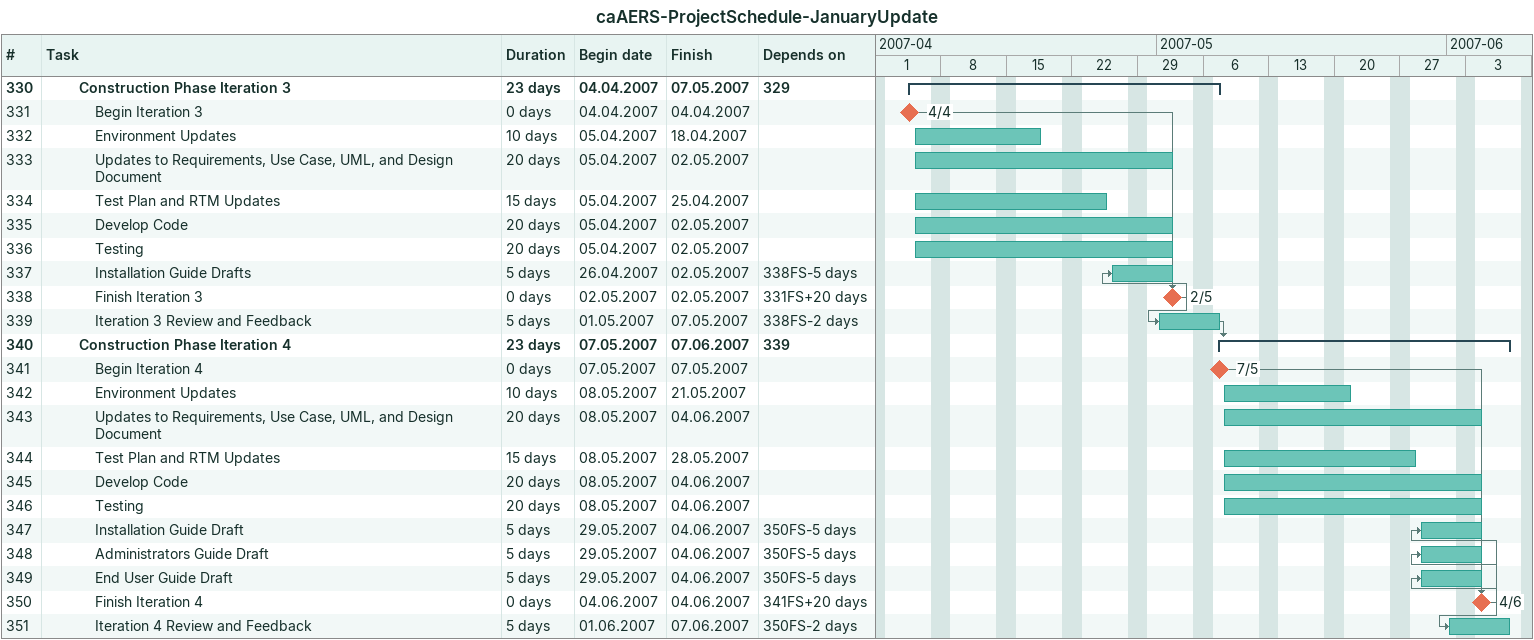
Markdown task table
caAERS-ProjectSchedule-JanuaryUpdate

| ID | Level | Task | Duration | Start | Finish | Predecessors |
|---|---|---|---|---|---|---|
| 330 | 3 | **Construction Phase Iteration 3** | 23d | 2007-04-04 | 2007-05-07 | 329 |
| 331 | 4 | Begin Iteration 3 | 0d | 2007-04-04 | 2007-04-04 |  |
| 332 | 4 | Environment Updates | 10d | 2007-04-05 | 2007-04-18 |  |
| 333 | 4 | Updates to Requirements, Use Case, UML, and Design Document | 20d | 2007-04-05 | 2007-05-02 |  |
| 334 | 4 | Test Plan and RTM Updates | 15d | 2007-04-05 | 2007-04-25 |  |
| 335 | 4 | Develop Code | 20d | 2007-04-05 | 2007-05-02 |  |
| 336 | 4 | Testing | 20d | 2007-04-05 | 2007-05-02 |  |
| 337 | 4 | Installation Guide Drafts | 5d | 2007-04-26 | 2007-05-02 | 338FS-5d |
| 338 | 4 | Finish Iteration 3 | 0d | 2007-05-02 | 2007-05-02 | 331FS+20d |
| 339 | 4 | Iteration 3 Review and Feedback | 5d | 2007-05-01 | 2007-05-07 | 338FS-2d |
| 340 | 3 | **Construction Phase Iteration 4** | 23d | 2007-05-07 | 2007-06-07 | 339 |
| 341 | 4 | Begin Iteration 4 | 0d | 2007-05-07 | 2007-05-07 |  |
| 342 | 4 | Environment Updates | 10d | 2007-05-08 | 2007-05-21 |  |
| 343 | 4 | Updates to Requirements, Use Case, UML, and Design Document | 20d | 2007-05-08 | 2007-06-04 |  |
| 344 | 4 | Test Plan and RTM Updates | 15d | 2007-05-08 | 2007-05-28 |  |
| 345 | 4 | Develop Code | 20d | 2007-05-08 | 2007-06-04 |  |
| 346 | 4 | Testing | 20d | 2007-05-08 | 2007-06-04 |  |
| 347 | 4 | Installation Guide Draft | 5d | 2007-05-29 | 2007-06-04 | 350FS-5d |
| 348 | 4 | Administrators Guide Draft | 5d | 2007-05-29 | 2007-06-04 | 350FS-5d |
| 349 | 4 | End User Guide Draft | 5d | 2007-05-29 | 2007-06-04 | 350FS-5d |
| 350 | 4 | Finish Iteration 4 | 0d | 2007-06-04 | 2007-06-04 | 341FS+20d |
| 351 | 4 | Iteration 4 Review and Feedback | 5d | 2007-06-01 | 2007-06-07 | 350FS-2d |
